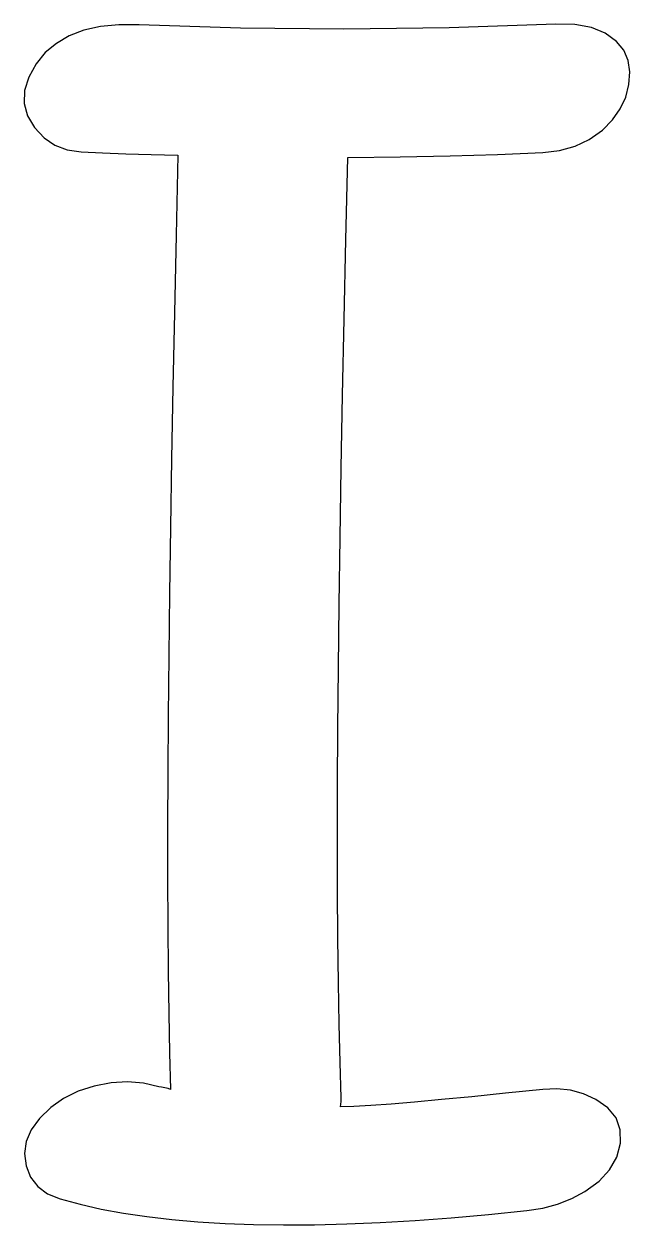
# Model space of a CAD drawing. Extents: x -0.8 to 9.3, y -0.2 to 19.9.
import ezdxf

# ---------------------------------------------------------------- set-up
doc = ezdxf.new("R2010")
doc.units = 0
doc.layers.get('0').update_dxf_attribs({"linetype": 'CONTINUOUS'})

msp = doc.modelspace()

# ---------------------------------------------------------------- linework, layer by layer
at = {"color": 0}
for p, q in [((-0.073, 19.719), (-0.288, 19.593)), ((0.173, 19.812), (-0.073, 19.719)), ((0.451, 19.874), (0.173, 19.812)), ((0.758, 19.904), (0.451, 19.874)), ((1.097, 19.903), (0.758, 19.904)), ((2.799, 19.846), (1.097, 19.903)), ((4.531, 19.83), (2.799, 19.846)), ((6.293, 19.853), (4.531, 19.83)), ((8.083, 19.917), (6.293, 19.853)), ((8.402, 19.909), (8.083, 19.917)), ((8.677, 19.858), (8.402, 19.909)), ((8.909, 19.763), (8.677, 19.858)), ((9.097, 19.625), (8.909, 19.763)), ((-0.288, 19.593), (-0.473, 19.437)), ((9.22, 19.476), (9.097, 19.625)), ((-0.473, 19.437), (-0.627, 19.248)), ((9.295, 19.306), (9.22, 19.476)), ((-0.627, 19.248), (-0.75, 19.028)), ((9.324, 19.115), (9.295, 19.306)), ((9.306, 18.903), (9.324, 19.115)), ((-0.75, 19.028), (-0.822, 18.803)), ((-0.822, 18.803), (-0.83, 18.587)), ((9.252, 18.694), (9.306, 18.903)), ((-0.83, 18.587), (-0.773, 18.379)), ((9.16, 18.497), (9.252, 18.694)), ((-0.773, 18.379), (-0.653, 18.181)), ((8.861, 18.139), (9.03, 18.312)), ((9.03, 18.312), (9.16, 18.497)), ((-0.653, 18.181), (-0.495, 18.009)), ((8.642, 17.985), (8.861, 18.139)), ((-0.495, 18.009), (-0.312, 17.885)), ((8.403, 17.872), (8.642, 17.985)), ((-0.312, 17.885), (-0.106, 17.808)), ((-0.106, 17.808), (0.125, 17.778)), ((0.125, 17.778), (0.487, 17.759)), ((0.487, 17.759), (0.878, 17.743)), ((0.878, 17.743), (1.299, 17.731)), ((1.299, 17.731), (1.75, 17.722)), ((1.75, 17.722), (1.719, 16.377)), ((5.473, 17.691), (6.309, 17.708)), ((6.309, 17.708), (7.105, 17.733)), ((7.105, 17.733), (7.861, 17.764)), ((7.861, 17.764), (8.142, 17.798)), ((8.142, 17.798), (8.403, 17.872)), ((4.564, 16.301), (4.597, 17.681)), ((4.597, 17.681), (5.473, 17.691)), ((1.719, 16.377), (1.69, 15.081)), ((4.535, 14.973), (4.564, 16.301)), ((1.69, 15.081), (1.665, 13.833)), ((4.509, 13.699), (4.535, 14.973)), ((1.665, 13.833), (1.643, 12.635)), ((4.486, 12.477), (4.509, 13.699)), ((1.643, 12.635), (1.624, 11.485)), ((4.467, 11.309), (4.486, 12.477)), ((1.624, 11.485), (1.609, 10.384)), ((4.451, 10.192), (4.467, 11.309)), ((1.609, 10.384), (1.596, 9.333)), ((4.439, 9.129), (4.451, 10.192)), ((1.596, 9.333), (1.587, 8.33)), ((4.431, 8.118), (4.439, 9.129)), ((1.587, 8.33), (1.581, 7.376)), ((4.425, 7.16), (4.431, 8.118)), ((1.581, 7.376), (1.577, 6.471)), ((4.424, 6.255), (4.425, 7.16)), ((1.577, 6.471), (1.577, 5.615)), ((4.425, 5.402), (4.424, 6.255)), ((1.577, 5.615), (1.581, 4.808)), ((4.431, 4.602), (4.425, 5.402)), ((1.581, 4.808), (1.587, 4.05)), ((4.439, 3.855), (4.431, 4.602)), ((1.587, 4.05), (1.597, 3.341)), ((4.451, 3.161), (4.439, 3.855)), ((1.597, 3.341), (1.609, 2.681)), ((4.467, 2.519), (4.451, 3.161)), ((1.609, 2.681), (1.625, 2.069)), ((4.486, 1.931), (4.467, 2.519)), ((0.076, 2.039), (-0.167, 1.92)), ((0.347, 2.125), (0.076, 2.039)), ((0.628, 2.181), (0.347, 2.125)), ((0.903, 2.198), (0.628, 2.181)), ((1.17, 2.174), (0.903, 2.198)), ((1.431, 2.111), (1.17, 2.174)), ((1.476, 2.108), (1.431, 2.111)), ((1.528, 2.097), (1.476, 2.108)), ((1.587, 2.083), (1.528, 2.097)), ((1.625, 2.069), (1.587, 2.083)), ((7.861, 2.069), (7.24, 2.004)), ((8.099, 2.08), (7.861, 2.069)), ((8.326, 2.056), (8.099, 2.08)), ((8.543, 1.997), (8.326, 2.056)), ((-0.167, 1.92), (-0.382, 1.768)), ((4.472, 1.778), (4.483, 1.865)), ((4.483, 1.865), (4.486, 1.931)), ((5.32, 1.825), (4.981, 1.801)), ((5.715, 1.858), (5.32, 1.825)), ((6.167, 1.898), (5.715, 1.858)), ((6.675, 1.947), (6.167, 1.898)), ((7.24, 2.004), (6.675, 1.947)), ((8.75, 1.903), (8.543, 1.997)), ((8.953, 1.763), (8.75, 1.903)), ((-0.382, 1.768), (-0.569, 1.583)), ((4.698, 1.785), (4.472, 1.778)), ((4.981, 1.801), (4.698, 1.785)), ((9.09, 1.594), (8.953, 1.763)), ((-0.569, 1.583), (-0.708, 1.393)), ((9.161, 1.395), (9.09, 1.594)), ((-0.708, 1.393), (-0.792, 1.198)), ((9.167, 1.167), (9.161, 1.395)), ((-0.792, 1.198), (-0.819, 0.997)), ((9.103, 0.934), (9.167, 1.167)), ((-0.819, 0.997), (-0.792, 0.792)), ((8.983, 0.722), (9.103, 0.934)), ((-0.792, 0.792), (-0.72, 0.601)), ((8.805, 0.531), (8.983, 0.722)), ((-0.72, 0.601), (-0.601, 0.444)), ((-0.601, 0.444), (-0.435, 0.323)), ((8.569, 0.361), (8.805, 0.531)), ((-0.435, 0.323), (-0.222, 0.236)), ((-0.222, 0.236), (0.109, 0.146)), ((8.111, 0.149), (8.347, 0.242)), ((8.347, 0.242), (8.569, 0.361)), ((0.109, 0.146), (0.462, 0.066)), ((0.462, 0.066), (0.836, -0.003)), ((6.951, -0.024), (7.597, 0.042)), ((7.597, 0.042), (7.861, 0.083)), ((7.861, 0.083), (8.111, 0.149)), ((0.836, -0.003), (1.23, -0.062)), ((1.23, -0.062), (1.645, -0.111)), ((1.645, -0.111), (2.082, -0.149)), ((2.082, -0.149), (2.539, -0.177)), ((2.539, -0.177), (3.017, -0.194)), ((3.017, -0.194), (3.517, -0.201)), ((3.517, -0.201), (4.037, -0.198)), ((4.037, -0.198), (4.578, -0.184)), ((4.578, -0.184), (5.14, -0.16)), ((5.14, -0.16), (5.723, -0.125)), ((5.723, -0.125), (6.327, -0.08)), ((6.327, -0.08), (6.951, -0.024))]:
    msp.add_line(p, q, dxfattribs=at)

doc.saveas('drawing.dxf')
